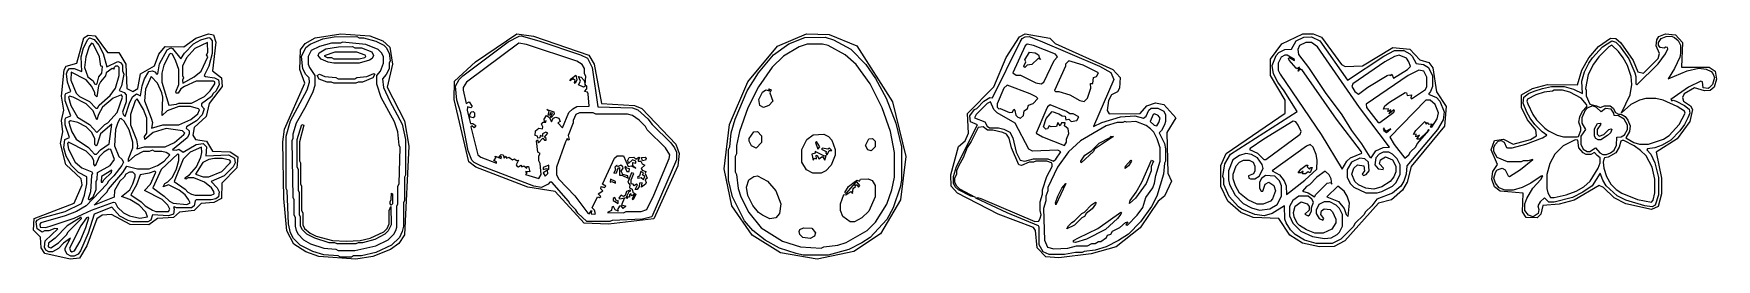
# Model space of a CAD drawing. Extents: x 4 to 153, y 4 to 24.
import ezdxf

# ---------------------------------------------------------------- set-up
doc = ezdxf.new("R2010")
doc.units = 0
doc.layers.add('CUT', color=1, linetype='CONTINUOUS')
doc.layers.add('RASTER', color=7, linetype='CONTINUOUS')

msp = doc.modelspace()

# ---------------------------------------------------------------- linework, layer by layer
at = {"layer": 'CUT'}
for points in [[(19.538, 24.004), (19.977, 23.892), (20.171, 23.268), (19.875, 20.725), (20.682, 20.102), (20.754, 19.315), (19.589, 17.824), (19.313, 16.669), (18.251, 15.688), (18.128, 14.994), (18.363, 14.616), (19.354, 14.483), (19.896, 13.594), (21.459, 13.523), (22.133, 13.073), (22.041, 12.103), (20.723, 10.764), (20.672, 9.385), (20.008, 9.028), (18.874, 8.936), (18.261, 8.323), (16.964, 8.19), (16.432, 7.7), (14.992, 7.608), (14.216, 7.056), (12.571, 7.087), (10.906, 7.976), (10.078, 7.925), (9.608, 7.577), (8.73, 5.187), (8.076, 4.104), (7.238, 4.002), (4.991, 4.513), (4.664, 5.003), (4.613, 5.973), (4, 6.586), (4.051, 7.618), (7.596, 8.977), (8.311, 10.611), (8.229, 11.122), (6.871, 12.419), (6.38, 14.279), (6.585, 15.3), (6.482, 16.322), (6.677, 17.231), (6.482, 18.467), (6.707, 20.796), (6.891, 21.123), (7.841, 21.399), (8.464, 23.636), (8.852, 23.861), (9.476, 23.81), (10.558, 22.339), (11.58, 22.339), (12.173, 21.297), (12.275, 19.152), (12.816, 18.876), (13.255, 19.152), (13.501, 20.439), (14.737, 21.144), (15.125, 22.186), (15.677, 22.86), (17.342, 22.829), (18.404, 23.606)], [(31.281, 24.004), (33.856, 23.807), (35.005, 23.385), (35.624, 22.825), (35.86, 21.292), (35.408, 19.268), (36.931, 16.271), (37.334, 14.021), (36.931, 6.171), (36.43, 5.395), (35.693, 4.854), (34.131, 4.255), (32.618, 4), (29.316, 4.235), (28.167, 4.658), (27.096, 5.356), (26.487, 6.515), (26.231, 9.404), (26.133, 14.414), (26.29, 15.535), (28.098, 19.622), (27.646, 20.84), (27.705, 22.57), (28.118, 23.139), (28.992, 23.64)], [(46.908, 24.004), (48.399, 23.791), (53.322, 22.097), (53.771, 21.312), (54.422, 17.813), (57.371, 17.623), (58.01, 17.365), (61.027, 14.213), (61.33, 13.395), (61.207, 12.284), (59.076, 7.574), (55.05, 7.114), (52.885, 7.193), (50.306, 9.997), (47.894, 10.389), (43.274, 12.161), (42.646, 12.654), (41.334, 18.183), (41.367, 19.787), (43.24, 21.503)], [(72.651, 24.004), (74.669, 23.93), (77.118, 22.933), (80.268, 17.962), (81.449, 13.114), (80.994, 9.263), (79.21, 6.248), (76.835, 4.685), (73.574, 4.009), (70.326, 4.575), (67.816, 6.125), (66.007, 8.746), (65.33, 12.007), (65.81, 15.957), (67.434, 19.747), (70.067, 22.897)], [(92.071, 24.004), (94.249, 23.623), (94.728, 23.125), (99.845, 20.82), (100.49, 20.117), (100.431, 19.16), (100.265, 18.837), (99.728, 18.593), (99.455, 18.085), (99.357, 17.206), (99.523, 16.884), (102.277, 16.923), (102.873, 17.597), (103.625, 17.861), (104.367, 17.724), (105.442, 16.552), (104.631, 15.253), (104.729, 11.639), (105.051, 10.926), (104.426, 9.598), (103.879, 9.168), (102.267, 6.776), (100.138, 5.096), (97.921, 4.48), (95.06, 4.119), (93.897, 4.226), (93.116, 5.008), (92.989, 6.541), (92.794, 6.834), (89.659, 7.996), (86.045, 9.852), (85.498, 10.477), (85.449, 11.483), (86.152, 14.003), (86.729, 14.501), (87.031, 15.175), (86.934, 16.933), (89.268, 19.287), (90.362, 21.904), (91.563, 23.731)], [(116.715, 24.004), (117.637, 23.984), (118.375, 23.697), (120.147, 21.269), (120.485, 21.094), (122.012, 21.166), (124.706, 22.775), (126.222, 22.631), (127.114, 21.678), (127.903, 21.443), (128.271, 20.992), (128.599, 18.861), (129.45, 17.56), (129.306, 15.818), (126.345, 12.223), (125.997, 10.829), (125.567, 10.133), (124.594, 9.262), (123.456, 8.965), (120.444, 5.625), (119.502, 5.133), (118.211, 5.092), (116.695, 5.42), (115.568, 6.137), (114.595, 7.623), (112.31, 7.694), (111.214, 8.135), (110.077, 9.149), (109.442, 10.46), (109.442, 12.325), (109.923, 13.38), (115.158, 16.956), (115.158, 18.124), (113.847, 20.295), (113.847, 21.75), (114.861, 23.092)], [(148.928, 24.004), (149.815, 23.898), (150.441, 23.223), (150.368, 21.035), (152.808, 21.035), (153.337, 20.669), (153.45, 19.97), (153.255, 19.27), (152.897, 18.977), (152.409, 18.929), (151.523, 19.213), (150.596, 18.676), (150.449, 18.335), (150.539, 18.034), (151.157, 17.595), (151.319, 17.269), (151.092, 16.228), (149.961, 14.675), (148.115, 13.511), (148.57, 11.185), (148.57, 9.802), (148.294, 8.696), (147.676, 8.42), (145.422, 8.932), (144.389, 9.445), (143.438, 10.364), (143.039, 10.535), (140.835, 9.241), (139.477, 8.891), (138.053, 8.769), (137.85, 7.997), (137.525, 7.671), (136.565, 7.72), (136.239, 8.208), (136.28, 9.876), (134.239, 10.03), (133.734, 10.421), (133.523, 11.104), (133.588, 11.771), (134.003, 12.413), (133.45, 13.715), (133.751, 14.536), (134.556, 14.658), (135.394, 14.195), (136.931, 14.61), (137.476, 14.959), (137.403, 15.472), (136.679, 16.375), (136.134, 17.456), (136.134, 18.579), (137.11, 19.148), (138.468, 19.498), (141.112, 19.457), (141.502, 20.775), (142.112, 21.873), (142.974, 22.882), (144.04, 23.605), (144.52, 23.565), (144.975, 23.207), (146.073, 21.621), (146.464, 20.628), (146.968, 20.515), (148.277, 21.808), (148.408, 22.247), (148.107, 22.922), (148.155, 23.475), (148.351, 23.768)]]:
    msp.add_lwpolyline(points, close=True, dxfattribs=at)
at = {"layer": 'RASTER'}
for points in [[(8.965, 23.646), (9.373, 23.503), (9.782, 22.993), (10.16, 22.247), (10.497, 21.052), (11.488, 21.532), (11.723, 21.46), (11.897, 21.225), (11.897, 20.715), (11.999, 20.408), (11.795, 19.387), (11.59, 18.978), (12.03, 18.804), (12.203, 18.569), (12.203, 17.956), (11.897, 17.037), (11.968, 16.802), (12.132, 16.659), (12.51, 17.854), (12.785, 18.396), (13.123, 18.671), (13.501, 18.498), (13.633, 19.387), (13.838, 19.999), (14.216, 20.643), (14.553, 20.715), (14.829, 20.582), (14.89, 20.439), (15.033, 20.439), (15.166, 21.327), (15.85, 22.584), (16.187, 22.758), (16.32, 22.686), (17.076, 21.767), (17.383, 22.278), (18.2, 23.095), (18.843, 23.473), (19.558, 23.677), (19.691, 23.606), (19.865, 23.371), (19.865, 22.247), (19.558, 21.123), (19.15, 20.306), (19.252, 20.204), (20.069, 20.102), (20.406, 19.928), (20.478, 19.489), (20.202, 18.947), (19.936, 18.702), (19.793, 18.436), (18.915, 17.783), (18.915, 17.619), (19.15, 17.343), (18.976, 16.802), (18.465, 16.291), (17.587, 15.74), (17.546, 15.637), (17.822, 15.402), (17.822, 15.096), (17.648, 14.759), (16.32, 13.696), (16.698, 13.666), (16.902, 13.768), (17.28, 13.492), (18.435, 14.177), (19.048, 14.279), (19.354, 13.972), (19.283, 13.186), (21.295, 13.257), (21.837, 12.981), (21.908, 12.542), (21.734, 12.205), (20.917, 11.388), (19.763, 10.908), (20.304, 10.325), (20.478, 9.988), (20.406, 9.549), (20.171, 9.375), (19.763, 9.273), (18.435, 9.273), (18.333, 9.171), (18.261, 8.732), (18.026, 8.558), (16.698, 8.558), (16.494, 8.66), (16.422, 8.629), (16.494, 8.456), (16.422, 8.016), (15.983, 7.843), (14.553, 7.945), (14.42, 7.465), (14.144, 7.332), (12.816, 7.332), (12.407, 7.434), (11.662, 7.812), (10.947, 8.629), (9.373, 8.016), (8.832, 6.31), (8.148, 4.747), (7.943, 4.441), (7.606, 4.267), (7.3, 4.267), (6.963, 4.441), (6.789, 4.778), (6.789, 4.982), (7.269, 5.871), (6.656, 5.422), (6.207, 4.952), (5.665, 4.676), (5.359, 4.676), (5.083, 4.809), (4.95, 5.085), (5.022, 5.626), (6.145, 6.688), (5.869, 6.719), (5.359, 6.515), (4.95, 6.515), (4.746, 6.413), (4.306, 6.688), (4.235, 7.332), (4.306, 7.465), (4.644, 7.639), (6.789, 8.251), (8.25, 8.936), (8.526, 9.682), (8.73, 10.703), (8.73, 11.316), (7.984, 11.694), (7.371, 12.307), (6.891, 13.155), (6.687, 13.87), (6.758, 14.616), (7.198, 14.789), (6.789, 15.913), (6.789, 16.424), (6.86, 16.557), (7.3, 16.73), (6.789, 18.058), (6.789, 18.569), (6.86, 18.702), (7.3, 18.876), (6.993, 19.693), (6.922, 20.439), (6.993, 20.715), (7.198, 20.919), (7.606, 20.919), (8.291, 20.643), (8.219, 21.94), (8.423, 22.758), (8.801, 23.503)], [(9.138, 23.166), (8.934, 22.86), (8.628, 21.94), (8.526, 21.021), (8.801, 20.173), (9.271, 19.826), (9.414, 19.56), (9.547, 19.489), (9.649, 19.591), (9.782, 20.173), (10.058, 20.51), (10.129, 21.093), (9.956, 21.123), (9.854, 21.94), (9.271, 23.095)], [(19.426, 23.238), (18.302, 22.686), (17.587, 21.869), (17.209, 21.123), (17.209, 20.306), (17.311, 20.102), (17.209, 19.897), (17.24, 19.621), (18.261, 20.173), (18.874, 20.684), (19.456, 21.94), (19.354, 22.145), (19.456, 22.349)], [(30.682, 23.719), (32.716, 23.749), (32.912, 23.65), (33.305, 23.65), (34.386, 23.356), (35.103, 22.992), (35.3, 22.795), (35.565, 22.275), (35.663, 21.587), (35.565, 21.39), (35.565, 20.899), (35.3, 20.378), (34.976, 20.015), (35.074, 19.229), (35.634, 18.02), (36.744, 15.987), (37.039, 14.611), (37.039, 11.467), (36.941, 11.27), (36.941, 9.207), (36.842, 9.011), (36.842, 6.947), (36.744, 6.456), (36.479, 5.935), (35.791, 5.247), (34.386, 4.589), (33.109, 4.294), (32.421, 4.294), (32.225, 4.196), (31.242, 4.196), (31.045, 4.294), (29.768, 4.393), (28.786, 4.687), (27.675, 5.247), (27.086, 5.837), (26.821, 6.358), (26.624, 7.144), (26.526, 10.091), (26.428, 10.288), (26.428, 14.906), (26.821, 16.281), (28.294, 19.032), (28.491, 19.72), (28.461, 20.084), (28.167, 20.378), (27.901, 20.899), (27.803, 21.98), (28.167, 22.795), (28.56, 23.09), (29.67, 23.552)], [(31.438, 23.257), (31.242, 23.159), (30.456, 23.159), (29.375, 22.864), (28.658, 22.501), (28.393, 21.98), (28.393, 21.292), (28.491, 20.997), (28.982, 20.31), (28.982, 19.425), (28.786, 18.836), (28.167, 17.588), (27.312, 16.085), (27.017, 15.102), (27.017, 14.709), (26.919, 14.513), (27.017, 9.502), (27.115, 9.305), (27.115, 7.93), (27.214, 7.733), (27.214, 6.947), (27.312, 6.554), (27.479, 6.23), (27.97, 5.739), (28.589, 5.375), (29.768, 4.982), (30.849, 4.884), (31.045, 4.786), (32.519, 4.786), (34.386, 5.179), (35.496, 5.739), (35.988, 6.23), (36.155, 6.554), (36.253, 6.849), (36.253, 8.716), (36.351, 8.912), (36.351, 10.484), (36.449, 10.681), (36.548, 13.923), (36.449, 14.12), (36.351, 15.299), (36.056, 16.183), (34.877, 18.345), (34.484, 19.524), (34.484, 20.31), (34.809, 20.673), (35.074, 21.39), (35.074, 21.98), (34.907, 22.304), (34.612, 22.599), (33.502, 23.061)], [(31.075, 22.835), (32.323, 22.864), (32.519, 22.766), (33.109, 22.766), (34.023, 22.402), (34.19, 22.078), (34.062, 21.813), (33.826, 21.656), (32.912, 21.39), (30.652, 21.39), (30.161, 21.489), (29.542, 21.754), (29.346, 21.951), (29.277, 22.078), (29.346, 22.304), (29.965, 22.668)], [(47.121, 23.791), (47.311, 23.825), (48.881, 23.376), (52.582, 22.142), (53.177, 21.84), (53.592, 21.021), (54.119, 17.511), (57.18, 17.432), (57.663, 17.241), (58.56, 16.456), (58.941, 15.94), (60.579, 14.325), (60.915, 13.877), (61.106, 13.507), (61.106, 12.834), (58.896, 7.754), (58.078, 7.563), (55.386, 7.451), (55.162, 7.339), (53.143, 7.339), (52.324, 8.09), (52.167, 8.382), (51.651, 8.875), (51.494, 9.167), (50.036, 10.849), (49.857, 10.849), (49.7, 10.669), (49.106, 10.367), (48.433, 10.479), (43.722, 12.273), (43.128, 12.576), (42.904, 12.8), (42.601, 13.619), (41.928, 16.983), (41.592, 18.105), (41.479, 19.339), (41.782, 19.933), (42.119, 20.269), (46.156, 23.297)], [(47.087, 23.152), (42.455, 19.709), (42.152, 19.226), (42.152, 19.002), (42.41, 17.802), (42.679, 17.959), (42.937, 17.544), (42.825, 17.432), (42.522, 17.511), (42.489, 17.208), (42.792, 16.053), (43.016, 16.053), (43.274, 15.862), (43.128, 15.671), (42.904, 15.828), (42.825, 15.75), (43.465, 13.249), (43.722, 13.058), (45.102, 12.531), (45.102, 12.643), (44.878, 12.755), (45.035, 12.98), (44.99, 13.137), (45.517, 12.946), (45.55, 13.092), (45.326, 13.092), (45.517, 13.283), (45.708, 13.249), (45.775, 12.98), (45.932, 13.137), (45.999, 12.98), (46.19, 13.058), (46.526, 12.834), (46.717, 12.912), (46.896, 12.755), (47.053, 12.8), (46.863, 12.385), (46.941, 12.24), (47.053, 12.195), (47.278, 12.352), (47.345, 12.195), (47.536, 12.273), (47.793, 12.083), (47.793, 12.24), (47.95, 12.24), (48.063, 11.746), (47.681, 11.791), (47.838, 11.679), (47.681, 11.522), (48.881, 11.152), (49.072, 11.522), (48.993, 12.497), (48.881, 12.722), (48.881, 13.17), (48.993, 13.395), (48.769, 13.507), (48.657, 14.516), (48.736, 14.595), (48.848, 14.325), (49.218, 14.74), (49.364, 14.55), (49.521, 14.55), (49.521, 14.707), (49.364, 14.819), (49.666, 15.189), (49.476, 15.268), (49.184, 15.111), (49.184, 14.886), (48.993, 14.965), (48.96, 14.774), (48.769, 14.74), (48.736, 14.931), (48.545, 14.965), (48.579, 15.38), (48.881, 15.638), (49.184, 15.559), (49.218, 15.75), (49.106, 15.974), (49.251, 16.165), (49.476, 16.165), (49.521, 16.277), (49.364, 16.232), (49.33, 16.423), (49.554, 16.759), (49.812, 16.568), (50.003, 16.198), (50.149, 16.501), (50.373, 16.613), (50.642, 16.501), (50.754, 16.232), (50.564, 16.086), (50.979, 15.671), (51.539, 17.017), (51.876, 17.354), (52.246, 17.544), (53.334, 17.578), (53.255, 18.666), (53.177, 18.811), (52.919, 18.89), (53.143, 19.114), (53.143, 19.339), (53.065, 19.417), (52.84, 19.26), (52.392, 19.484), (52.582, 19.787), (52.392, 20.202), (52.616, 20.157), (52.885, 19.866), (52.997, 19.484), (53.031, 20.236), (52.919, 20.46), (52.919, 20.909), (52.728, 21.279), (52.246, 21.582), (47.76, 23.04)], [(72.504, 23.659), (74.312, 23.696), (75.051, 23.45), (76.564, 22.626), (77.918, 21.272), (78.779, 20.042), (79.727, 18.282), (80.588, 16.067), (81.08, 13.976), (81.08, 11.022), (80.957, 10.407), (80.342, 8.562), (79.763, 7.54), (78.287, 5.941), (77.549, 5.448), (76.404, 4.87), (74.559, 4.378), (72.344, 4.378), (71.728, 4.501), (70.252, 4.993), (68.984, 5.694), (67.877, 6.556), (67.139, 7.417), (66.068, 9.546), (65.699, 11.022), (65.699, 13.73), (65.822, 13.976), (65.945, 15.206), (66.314, 16.437), (67.385, 18.934), (68.369, 20.534), (69.723, 22.134), (71.076, 23.118)], [(72.713, 23.081), (71.975, 22.835), (70.584, 22.011), (69.6, 21.026), (68.369, 19.304), (67.422, 17.421), (66.683, 15.329), (66.437, 14.099), (66.437, 13.36), (66.314, 13.114), (66.314, 11.761), (66.437, 11.515), (66.56, 10.284), (66.807, 9.546), (67.508, 8.155), (68.615, 6.802), (70.498, 5.608), (72.098, 5.116), (73.943, 4.993), (74.189, 5.116), (75.42, 5.239), (76.158, 5.485), (78.041, 6.556), (78.779, 7.294), (79.763, 8.894), (80.219, 10.161), (80.465, 11.269), (80.465, 13.483), (80.096, 15.329), (79.357, 17.421), (78.287, 19.55), (77.056, 21.272), (76.072, 22.134), (74.559, 22.958), (74.066, 23.081)], [(92.061, 23.721), (92.423, 23.75), (93.399, 23.359), (98.673, 21.113), (99.679, 20.556), (99.943, 19.941), (98.117, 15.771), (98.869, 16.132), (100.529, 16.62), (101.799, 16.718), (102.58, 16.523), (102.805, 16.689), (103.039, 17.236), (103.264, 17.402), (103.85, 17.402), (104.367, 17.138), (104.533, 16.816), (104.533, 16.23), (104.436, 15.937), (104.172, 15.419), (103.977, 15.224), (104.436, 14.276), (104.533, 13.788), (104.533, 12.714), (104.436, 12.518), (104.338, 11.542), (103.752, 9.588), (103.293, 8.68), (102.316, 7.313), (101.242, 6.238), (100.363, 5.652), (99.259, 5.096), (98.283, 4.803), (97.306, 4.705), (97.111, 4.607), (96.525, 4.607), (95.548, 4.412), (94.181, 4.412), (93.663, 4.676), (93.302, 5.291), (93.302, 6.854), (93.233, 6.981), (90.469, 8.123), (87.666, 9.422), (87.832, 9.491), (88.125, 9.393), (92.911, 7.342), (93.272, 7.371), (93.399, 7.635), (93.497, 7.928), (93.399, 8.319), (93.399, 9.1), (93.595, 9.784), (93.595, 10.174), (93.985, 11.346), (94.474, 12.225), (94.474, 12.421), (94.405, 12.548), (93.985, 12.714), (93.009, 12.714), (92.813, 12.616), (92.423, 12.616), (91.739, 12.323), (91.514, 12.391), (90.86, 13.886), (90.635, 14.735), (90.401, 15.087), (90.079, 15.253), (89.2, 15.448), (88.711, 15.448), (88.321, 15.741), (87.901, 15.673), (87.276, 14.442), (86.924, 13.915), (86.563, 13.007), (86.172, 12.323), (85.977, 11.835), (85.977, 11.542), (85.781, 11.151), (85.781, 10.858), (85.947, 10.536), (86.24, 10.243), (87.608, 9.52), (87.246, 9.588), (86.143, 10.145), (85.85, 10.438), (85.684, 10.76), (85.684, 11.346), (85.977, 12.225), (87.832, 15.937), (87.217, 16.2), (87.149, 16.718), (87.569, 17.275), (87.764, 17.372), (88.389, 18.017), (88.936, 18.349), (89.17, 18.31), (91.612, 23.291), (91.807, 23.584)], [(92.227, 23.066), (92.061, 22.939), (90.958, 20.527), (91.251, 20.332), (91.641, 20.332), (93.009, 19.648), (93.497, 19.55), (93.722, 19.716), (94.64, 21.631), (94.933, 21.963), (94.767, 22.187), (92.813, 22.969)], [(116.808, 23.707), (117.494, 23.738), (118.242, 23.359), (120.701, 19.875), (123.917, 22.027), (124.87, 22.508), (125.69, 22.508), (126.233, 22.232), (126.438, 22.027), (126.786, 21.351), (127.431, 21.279), (127.872, 21.002), (128.251, 20.254), (128.251, 19.332), (128.077, 18.892), (127.872, 18.646), (128.589, 18.339), (128.896, 18.031), (129.275, 17.079), (129.173, 16.361), (128.691, 15.511), (125.966, 12.294), (125.895, 11.546), (125.69, 10.932), (125.413, 10.491), (124.696, 9.877), (123.303, 9.323), (122.852, 8.75), (122.278, 8.196), (122.135, 7.93), (121.356, 7.172), (121.213, 6.906), (120.086, 5.779), (119.338, 5.4), (117.904, 5.4), (116.879, 5.707), (116.029, 6.188), (115.619, 6.598), (115.24, 7.244), (115.138, 7.551), (115.107, 8.75), (114.011, 8.063), (113.294, 7.858), (112.474, 7.961), (111.316, 8.442), (111.009, 8.647), (110.189, 9.569), (109.708, 10.624), (109.708, 11.137), (109.606, 11.342), (109.81, 12.468), (110.292, 13.319), (116.234, 17.109), (115.066, 18.953), (114.492, 19.711), (114.113, 20.459), (114.011, 21.176), (114.349, 22.068), (114.595, 22.334), (115.138, 22.611), (115.722, 22.641), (116.131, 23.359)], [(116.982, 23.225), (116.439, 22.949), (116.265, 22.611), (116.336, 22.17), (117.217, 21.002), (118.693, 18.789), (120.188, 16.802), (121.049, 15.409), (121.93, 14.241), (122.688, 13.052), (122.79, 13.011), (123.2, 13.626), (123.846, 13.903), (124.43, 13.933), (121.766, 17.458), (118.037, 22.846), (117.494, 23.225)], [(149.001, 23.768), (149.465, 23.793), (149.733, 23.654), (150.059, 23.41), (150.278, 22.979), (150.278, 22.247), (150.197, 21.922), (149.733, 20.921), (149.164, 19.994), (150.848, 20.702), (151.905, 20.946), (152.556, 20.864), (152.987, 20.645), (153.15, 20.482), (153.288, 20.132), (153.101, 19.506), (152.824, 19.213), (152.718, 19.156), (152.287, 19.213), (152.23, 19.726), (152.068, 19.807), (150.986, 19.262), (149.408, 18.156), (149.489, 18.042), (149.628, 18.099), (149.872, 18.018), (150.628, 17.635), (151.035, 17.31), (151.092, 16.96), (150.929, 16.553), (150.628, 15.96), (150.221, 15.39), (149.408, 14.577), (148.652, 14.113), (148.001, 13.869), (147.35, 13.788), (147.269, 13.707), (147.619, 13.324), (148.001, 12.568), (148.326, 11.267), (148.326, 9.721), (148.025, 8.802), (147.757, 8.664), (147.106, 8.745), (145.398, 9.233), (144.642, 9.615), (143.666, 10.51), (143.365, 11.023), (143.145, 11.649), (142.413, 10.51), (141.6, 9.941), (140.68, 9.477), (139.054, 9.07), (138.566, 9.07), (138.183, 9.453), (137.809, 9.095), (137.59, 8.745), (137.671, 8.42), (137.614, 8.07), (137.183, 7.769), (136.752, 7.907), (136.451, 8.338), (136.451, 8.908), (136.614, 9.396), (137.159, 10.315), (137.858, 11.079), (138.053, 11.405), (137.891, 11.372), (136.963, 10.754), (136.207, 10.372), (135.394, 10.128), (134.662, 10.128), (134.149, 10.347), (133.824, 10.754), (133.685, 11.185), (133.824, 11.698), (133.954, 11.893), (134.173, 11.999), (134.417, 12.08), (134.686, 11.942), (134.962, 11.405), (135.068, 11.348), (136.069, 11.974), (137.159, 12.836), (136.695, 12.731), (136.288, 12.731), (136.126, 12.649), (134.906, 12.649), (133.986, 13.032), (133.685, 13.544), (133.685, 13.951), (133.824, 14.219), (134.068, 14.463), (134.336, 14.52), (134.605, 14.382), (134.8, 13.926), (134.906, 13.869), (135.312, 13.869), (136.532, 14.195), (137.996, 14.764), (138.403, 15.008), (137.972, 15.309), (137.321, 15.96), (136.915, 16.529), (136.614, 17.042), (136.288, 17.855), (136.345, 18.367), (136.752, 18.693), (137.264, 18.912), (137.996, 19.156), (138.81, 19.319), (139.948, 19.319), (140.762, 19.075), (141.551, 18.693), (141.494, 19.807), (141.738, 20.62), (142.12, 21.377), (142.446, 21.865), (143.34, 22.841), (144.178, 23.386), (144.528, 23.248), (144.853, 22.922), (145.666, 21.783), (146.211, 20.539), (146.293, 20.214), (146.293, 19.563), (146.374, 19.482), (148.269, 21.328), (148.92, 22.223), (149.14, 22.654), (149.115, 22.792), (148.977, 22.816), (148.814, 22.735), (148.464, 22.792), (148.326, 22.979), (148.326, 23.223), (148.546, 23.573)], [(144.178, 22.979), (143.91, 22.841), (143.015, 21.946), (142.527, 21.295), (142.063, 20.376), (141.819, 19.156), (141.901, 18.994), (141.901, 18.506), (142.201, 17.749), (142.795, 17.611), (143.121, 17.448), (143.527, 17.611), (144.015, 17.611), (144.284, 17.391), (144.479, 17.017), (144.747, 16.879), (144.991, 16.879), (145.341, 16.659), (145.585, 16.334), (145.805, 15.821), (145.723, 15.333), (145.398, 14.764), (146.13, 14.357), (146.618, 14.195), (147.431, 14.195), (148.757, 14.658), (149.245, 14.984), (150.14, 15.96), (150.685, 16.96), (150.628, 17.147), (149.977, 17.554), (148.733, 18.099), (148.082, 18.262), (147.187, 18.262), (146.618, 18.099), (145.862, 17.717), (145.016, 16.985), (145.805, 18.587), (145.943, 19.506), (145.886, 20.214), (145.561, 21.19), (145.178, 21.865), (144.772, 22.434)], [(11.284, 21.123), (11.11, 20.99), (11.151, 20.847), (10.977, 20.919), (10.436, 20.541), (10.395, 20.275), (9.925, 19.724), (9.751, 19.387), (9.619, 18.396), (9.445, 18.569), (9.445, 18.774), (9.169, 19.315), (8.658, 19.928), (7.33, 20.582), (7.3, 19.897), (7.78, 18.743), (8.086, 18.436), (8.965, 17.987), (9.516, 17.415), (9.68, 17.415), (9.823, 17.681), (10.804, 18.539), (11.284, 19.182), (11.59, 20.306), (11.59, 21.021), (11.488, 21.123)], [(16.187, 22.247), (16.054, 22.175), (15.574, 21.225), (15.37, 20.51), (15.37, 19.693), (16.014, 17.681), (16.698, 17.752), (16.902, 17.854), (18.026, 17.854), (19.18, 18.436), (19.691, 18.947), (20.1, 19.56), (20.1, 19.724), (19.967, 19.795), (18.435, 19.795), (17.383, 19.315), (17.076, 19.111), (16.831, 18.743), (16.667, 18.743), (16.627, 18.845), (16.902, 19.489), (16.902, 20.817), (16.627, 21.562), (16.32, 22.175)], [(30.751, 22.373), (29.798, 22.049), (30.063, 21.882), (30.456, 21.882), (30.652, 21.783), (32.912, 21.783), (33.404, 21.882), (33.502, 21.98), (33.433, 22.108), (32.716, 22.373)], [(92.452, 22.353), (92.94, 22.314), (93.233, 22.119), (93.331, 21.826), (93.468, 21.728), (93.204, 21.797), (92.647, 21.279), (92.227, 21.211), (92.032, 21.015), (91.934, 21.113), (92.13, 21.504), (92.032, 21.699)], [(95.939, 21.601), (95.646, 21.308), (95.646, 21.113), (94.669, 18.964), (94.767, 18.867), (95.06, 18.867), (96.036, 18.574), (96.915, 18.085), (97.306, 17.988), (97.599, 18.281), (97.892, 19.16), (97.863, 19.58), (98.058, 19.58), (98.117, 20.107), (98.41, 20.205), (98.576, 20.527), (97.208, 21.211)], [(115.138, 22.098), (114.8, 21.924), (114.523, 21.381), (114.523, 20.767), (114.697, 20.429), (118.344, 15.06), (120.229, 11.987), (120.639, 12.704), (120.946, 13.011), (121.971, 13.421), (121.93, 13.524), (119.717, 16.433), (116.644, 20.838), (116.5, 20.797), (116.5, 20.941), (116.295, 20.695), (116.439, 21.043), (116.234, 20.9), (116.131, 20.941), (115.517, 21.658), (115.445, 21.791), (115.547, 21.894), (115.988, 21.617), (115.988, 21.719), (115.343, 22.098)], [(125.28, 22.098), (124.87, 21.996), (124.02, 21.515), (121.151, 19.568), (121.08, 19.332), (121.356, 18.892), (121.664, 18.646), (122.483, 19.261), (124.225, 20.285), (124.358, 20.357), (124.532, 20.285), (124.635, 20.429), (124.768, 20.05), (126.028, 20.838), (126.274, 21.105), (126.13, 21.515), (125.925, 21.822)], [(14.451, 20.204), (13.94, 19.08), (13.838, 18.058), (14.451, 16.526), (14.553, 16.118), (14.481, 15.637), (15.472, 15.913), (16.902, 15.913), (17.955, 16.393), (18.568, 16.904), (18.741, 17.241), (18.639, 17.343), (17.924, 17.548), (16.902, 17.548), (15.85, 17.17), (15.401, 16.761), (15.472, 18.365), (15.37, 18.774), (14.992, 19.621)], [(34.219, 20.477), (34.288, 20.408), (34.121, 20.084), (33.207, 19.72), (32.814, 19.72), (32.618, 19.622), (30.652, 19.622), (30.456, 19.72), (30.063, 19.72), (29.346, 19.985), (29.179, 20.31), (29.375, 20.408), (29.866, 20.211), (30.849, 20.113), (31.045, 20.015), (32.519, 20.015), (32.716, 20.113), (33.6, 20.211)], [(52.167, 20.314), (52.246, 19.899), (52.1, 19.597), (52.022, 19.675), (52.1, 19.866), (51.909, 20.011), (51.607, 19.821), (51.764, 20.045)], [(90.469, 19.453), (90.176, 19.16), (89.59, 17.792), (89.59, 17.499), (89.717, 17.333), (89.854, 17.372), (90.665, 17.011), (90.928, 17.04), (91.055, 17.304), (91.153, 17.206), (91.221, 16.786), (91.417, 16.591), (91.641, 16.523), (91.905, 16.747), (91.964, 17.177), (92.257, 17.372), (92.354, 17.665), (92.784, 17.822), (93.175, 18.251), (93.038, 18.408), (92.52, 18.671)], [(127.022, 20.767), (126.069, 20.285), (122.34, 17.765), (122.381, 17.458), (123.405, 16.126), (123.569, 16.126), (124.798, 17.048), (124.87, 17.181), (124.798, 17.253), (124.389, 16.904), (124.532, 17.253), (124.286, 17.109), (124.327, 17.355), (123.876, 17.314), (124.02, 17.622), (124.43, 17.929), (125.823, 18.789), (125.925, 18.748), (125.997, 18.513), (126.376, 18.585), (126.304, 18.308), (126.376, 18.236), (127.606, 19.056), (127.739, 19.332), (127.739, 20.152), (127.462, 20.695)], [(11.795, 18.569), (11.049, 18.293), (10.129, 17.476), (9.751, 16.833), (9.619, 16.352), (9.271, 17.17), (8.658, 17.783), (7.504, 18.365), (7.198, 18.467), (7.095, 18.365), (7.3, 17.65), (7.882, 16.598), (8.965, 15.944), (9.619, 15.229), (10.334, 15.944), (10.599, 16.087), (11.417, 17.006), (11.897, 18.365)], [(13.194, 18.232), (13.02, 18.058), (12.612, 16.833), (12.612, 15.913), (13.123, 14.585), (13.225, 14.074), (13.153, 13.799), (13.838, 13.972), (15.677, 13.972), (16.524, 14.35), (17.342, 15.065), (17.413, 15.198), (17.209, 15.402), (15.779, 15.607), (14.624, 15.229), (13.868, 14.616), (13.838, 14.892), (14.042, 15.198), (14.042, 16.526), (13.766, 17.272)], [(69.304, 19.107), (69.514, 19.021), (69.391, 18.774), (69.637, 18.036), (69.304, 17.63), (68.812, 17.458), (68.492, 17.63), (68.406, 18.159), (68.738, 18.811), (69.021, 19.021), (69.354, 18.934)], [(88.975, 17.958), (88.682, 17.822), (87.705, 16.845), (87.569, 16.552), (88.487, 16.2), (88.682, 15.81), (88.907, 15.644), (89.688, 15.644), (90.176, 15.546), (90.694, 15.282), (90.958, 14.765), (91.251, 13.495), (91.612, 12.782), (92.032, 12.714), (92.813, 12.909), (94.083, 12.909), (94.571, 12.714), (94.796, 12.88), (95.226, 13.524), (94.962, 13.69), (92.716, 13.593), (92.393, 13.759), (91.182, 16.064), (89.561, 16.982), (89.268, 17.275)], [(127.636, 18.103), (124.46, 14.825), (124.839, 14.179), (125.792, 12.981), (126.13, 13.257), (126.274, 13.524), (126.745, 13.974), (126.888, 14.241), (127.944, 15.439), (127.872, 15.511), (127.769, 15.306), (127.093, 14.651), (126.847, 14.651), (127.093, 14.999), (126.745, 14.855), (126.786, 15.101), (126.54, 15.06), (126.745, 15.409), (127.565, 16.228), (127.667, 15.982), (127.769, 16.126), (127.872, 15.982), (128.22, 16.023), (128.046, 15.747), (128.179, 15.716), (128.661, 16.464), (128.763, 16.976), (128.487, 17.724), (128.046, 18.103)], [(139.054, 18.994), (138.891, 18.912), (138.159, 18.831), (137.427, 18.587), (136.671, 18.205), (136.614, 18.018), (136.695, 17.774), (137.159, 16.854), (137.484, 16.366), (138.216, 15.634), (138.541, 15.39), (139.298, 15.008), (139.867, 14.845), (141.087, 14.845), (141.193, 14.902), (141.413, 15.415), (141.413, 15.659), (141.25, 16.147), (141.331, 16.635), (141.551, 17.147), (141.925, 17.505), (141.982, 17.611), (141.925, 17.717), (141.437, 18.286), (140.436, 18.831), (139.786, 18.994)], [(11.764, 16.495), (11.662, 16.455), (11.488, 16.118), (11.284, 15.505), (11.182, 14.074), (11.56, 13.124), (11.825, 12.879), (11.968, 12.614), (11.825, 12.307), (11.11, 11.388), (10.64, 10.938), (10.497, 10.673), (8.658, 8.732), (7.81, 8.251), (6.789, 7.843), (4.644, 7.23), (4.541, 7.128), (4.572, 6.852), (5.052, 6.821), (5.461, 6.923), (7.606, 7.639), (9.138, 8.354), (11.079, 9.069), (11.253, 9.038), (11.457, 8.629), (11.968, 8.119), (12.51, 7.843), (13.429, 7.639), (14.114, 7.771), (13.97, 8.18), (13.358, 8.793), (12.54, 9.304), (11.795, 9.579), (12.54, 10.162), (12.816, 10.703), (13.02, 11.316), (13.02, 11.52), (12.816, 11.725), (12.51, 11.725), (12.173, 11.551), (12.03, 11.285), (11.662, 10.938), (11.182, 10.09), (11.151, 9.508), (9.373, 8.793), (10.497, 9.957), (10.64, 10.223), (11.927, 11.694), (12.275, 12.266), (13.225, 12.031), (14.246, 12.031), (14.992, 12.307), (15.605, 12.716), (16.085, 13.257), (15.779, 13.461), (15.37, 13.564), (14.757, 13.564), (14.553, 13.666), (14.246, 13.564), (13.736, 13.564), (12.99, 13.186), (12.438, 12.675), (12.438, 12.92), (12.816, 13.87), (12.816, 14.381), (12.479, 15.474), (12.03, 16.25)], [(42.859, 17.062), (43.05, 17.096), (43.162, 16.983), (43.162, 16.647), (43.05, 16.535), (42.792, 16.613), (42.713, 16.759)], [(49.588, 17.286), (50.193, 17.062), (50.227, 16.871), (49.969, 16.568), (49.891, 16.647), (50.081, 16.95), (49.891, 16.983), (49.857, 16.793), (49.7, 16.793), (49.779, 17.096)], [(52.47, 16.983), (52.167, 16.838), (51.909, 16.311), (51.909, 16.086), (51.461, 14.965), (51.573, 14.628), (51.494, 14.55), (51.382, 14.707), (51.236, 14.404), (50.451, 12.161), (50.451, 11.488), (50.642, 11.118), (52.055, 9.615), (53.222, 8.09), (53.334, 8.045), (53.558, 8.314), (53.513, 8.045), (53.816, 8.011), (53.894, 8.045), (53.816, 8.348), (53.592, 8.572), (54.074, 9.548), (54.265, 9.469), (54.377, 9.582), (54.152, 9.806), (54.567, 10.064), (54.377, 10.254), (54.41, 10.445), (54.713, 10.367), (54.825, 10.479), (54.522, 10.669), (55.577, 12.98), (55.835, 13.17), (56.395, 13.17), (56.81, 12.24), (57.068, 12.273), (57.483, 12.083), (57.214, 12.307), (57.214, 12.576), (57.483, 12.531), (57.483, 12.688), (57.18, 12.834), (56.844, 12.497), (56.765, 12.8), (56.878, 13.025), (57.293, 13.058), (57.483, 12.868), (57.741, 13.058), (57.82, 12.98), (57.663, 12.8), (57.708, 12.688), (57.932, 12.688), (58.044, 12.464), (58.268, 12.352), (57.965, 12.049), (58.044, 11.903), (58.38, 11.791), (58.302, 11.6), (58.493, 11.185), (58.302, 11.04), (58.414, 10.815), (58.336, 10.669), (57.999, 10.4), (58.044, 10.782), (57.82, 10.737), (57.775, 10.445), (57.595, 10.176), (57.438, 10.176), (57.629, 10.591), (57.55, 10.669), (57.326, 10.512), (57.259, 10.669), (57.068, 10.703), (57.068, 11.04), (57.293, 11.6), (57.102, 11.679), (56.765, 10.849), (56.956, 10.591), (56.922, 10.333), (57.147, 10.221), (57.214, 9.952), (57.483, 9.772), (57.259, 9.279), (57.18, 9.357), (57.371, 9.772), (57.102, 9.615), (57.068, 9.806), (56.922, 9.727), (56.922, 9.503), (56.765, 9.548), (56.698, 9.391), (56.62, 9.469), (56.878, 9.997), (57.035, 10.064), (56.956, 10.142), (56.653, 9.997), (56.541, 9.66), (56.395, 9.582), (56.171, 9.694), (55.98, 9.436), (56.059, 9.357), (56.474, 9.436), (56.205, 8.83), (56.586, 8.718), (56.362, 8.494), (56.205, 8.718), (56.025, 8.718), (55.868, 8.426), (55.913, 8.269), (55.644, 8.382), (55.498, 8.684), (55.352, 8.606), (55.308, 8.314), (54.971, 8.157), (56.395, 8.124), (56.62, 8.236), (57.965, 8.236), (58.448, 8.426), (59.087, 9.694), (60.433, 12.946), (60.511, 13.249), (60.13, 13.877), (58.493, 15.492), (58.336, 15.783), (57.775, 16.344), (57.18, 16.759), (56.732, 16.871), (53.928, 16.871), (53.704, 16.983)], [(94.278, 17.695), (94.054, 17.529), (93.888, 17.206), (93.038, 15.185), (93.595, 14.862), (95.548, 14.081), (95.743, 14.374), (95.743, 14.667), (95.939, 15.155), (95.87, 15.575), (95.548, 15.839), (95.616, 16.103), (95.284, 16.103), (95.157, 15.839), (94.962, 16.132), (94.835, 15.771), (94.376, 15.741), (94.181, 15.839), (94.054, 15.575), (93.888, 15.546), (93.692, 15.741), (93.917, 16.493), (94.474, 17.109), (95.06, 16.913), (95.353, 16.718), (95.616, 16.689), (95.675, 16.357), (95.939, 16.425), (96.134, 16.23), (96.652, 16.298), (96.818, 16.62), (96.329, 16.913), (96.036, 16.913), (95.743, 17.109)], [(103.557, 16.913), (103.43, 16.845), (103.166, 16.23), (103.527, 15.907), (103.752, 15.839), (103.947, 16.132), (104.045, 16.523), (103.879, 16.747)], [(142.47, 17.611), (141.957, 17.391), (141.795, 17.229), (141.494, 16.553), (141.494, 16.065), (141.819, 15.496), (141.413, 14.927), (141.413, 14.195), (141.632, 13.764), (141.982, 13.544), (142.226, 13.544), (142.714, 13.869), (143.096, 13.438), (143.365, 13.3), (143.69, 13.3), (144.04, 13.438), (144.365, 13.682), (144.585, 14.113), (144.609, 14.821), (144.991, 14.845), (145.292, 15.032), (145.561, 15.496), (145.561, 15.903), (145.26, 16.415), (144.747, 16.716), (144.365, 16.741), (144.341, 16.96), (144.121, 17.31), (143.609, 17.367), (143.226, 17.066), (142.82, 17.473)], [(7.269, 16.291), (7.126, 16.189), (7.198, 15.913), (7.402, 15.3), (7.78, 14.657), (8.863, 13.901), (9.414, 13.329), (9.578, 13.329), (9.925, 13.696), (10.701, 14.248), (10.947, 15.985), (9.925, 15.127), (9.649, 14.177), (9.547, 14.074), (9.445, 14.177), (9.445, 14.687), (9.169, 15.229), (8.658, 15.74), (7.913, 16.118)], [(27.833, 15.957), (28, 15.888), (27.607, 14.414), (27.607, 12.744), (27.705, 12.548), (27.705, 10.681), (27.803, 10.484), (27.803, 8.323), (27.901, 8.126), (27.901, 7.045), (28.068, 6.721), (28.56, 6.328), (29.08, 6.063), (30.554, 5.67), (31.763, 5.601), (33.011, 5.67), (33.895, 5.866), (35.103, 6.426), (35.398, 6.721), (35.565, 7.144), (35.565, 8.323), (35.732, 8.686), (35.762, 7.045), (35.496, 6.525), (35.202, 6.23), (34.288, 5.768), (33.207, 5.473), (32.814, 5.473), (32.618, 5.375), (30.947, 5.375), (30.751, 5.473), (30.259, 5.473), (28.982, 5.866), (28.265, 6.23), (27.872, 6.623), (27.705, 6.947), (27.705, 7.733), (27.607, 7.93), (27.607, 9.895), (27.508, 10.091), (27.508, 11.958), (27.41, 12.155), (27.41, 14.611)], [(67.951, 15.292), (68.283, 15.329), (68.652, 14.96), (68.652, 14.345), (68.16, 13.853), (67.754, 14.062), (67.545, 14.468), (67.545, 14.714)], [(73.242, 15.046), (74.189, 15.083), (74.595, 14.874), (74.891, 14.554), (75.174, 13.73), (75.174, 13.237), (74.842, 12.339), (74.349, 11.847), (73.943, 11.638), (73.205, 11.638), (72.627, 11.921), (72.221, 12.622), (72.221, 13.73), (72.676, 14.628)], [(100.92, 16.23), (100.724, 16.132), (100.236, 16.132), (99.259, 15.839), (96.984, 14.501), (95.909, 13.524), (94.933, 12.157), (94.083, 10.37), (94.083, 10.077), (93.888, 9.588), (93.888, 9.198), (93.692, 8.514), (93.79, 5.682), (94.054, 5.066), (94.601, 4.93), (95.841, 4.998), (96.622, 5.193), (97.599, 5.193), (97.99, 5.389), (98.283, 5.389), (98.576, 5.584), (98.771, 5.584), (99.289, 5.945), (99.386, 6.141), (99.679, 6.238), (99.816, 6.492), (100.461, 6.824), (100.988, 7.274), (101.183, 7.313), (101.017, 7.049), (101.144, 7.02), (102.023, 7.899), (102.512, 8.582), (102.775, 9.491), (103.391, 10.34), (103.557, 10.76), (103.654, 11.444), (104.045, 12.714), (104.045, 13.886), (103.781, 14.696), (103.488, 15.282), (103.195, 15.575), (102.805, 15.868), (101.896, 16.23), (101.086, 16.161)], [(115.855, 16.259), (113.263, 14.651), (112.034, 13.831), (111.993, 13.729), (112.71, 13.421), (113.263, 12.847), (113.427, 12.847), (116.5, 15.101), (116.572, 15.337), (116.295, 15.88), (116.09, 16.187)], [(123.948, 15.644), (123.846, 15.542), (123.917, 15.409), (124.153, 15.235), (124.532, 15.573), (124.184, 15.368), (123.979, 15.47)], [(142.901, 16.041), (143.121, 16.065), (143.202, 15.984), (142.877, 15.496), (142.877, 15.089), (143.039, 14.927), (143.47, 15.065), (143.91, 15.52), (144.097, 15.577), (144.178, 15.496), (144.04, 15.228), (143.796, 14.984), (143.202, 14.601), (142.958, 14.601), (142.738, 14.707), (142.633, 14.927), (142.633, 15.577)], [(7.095, 14.381), (6.993, 14.279), (7.095, 13.768), (7.678, 12.614), (8.291, 12.103), (9.169, 11.755), (9.241, 11.623), (9.138, 11.418), (9.036, 9.988), (8.832, 9.375), (8.934, 9.273), (9.271, 9.549), (9.547, 10.192), (9.547, 10.908), (9.649, 11.112), (9.68, 11.694), (10.804, 12.307), (11.182, 12.848), (10.844, 13.737), (10.671, 13.768), (10.232, 13.492), (9.823, 13.083), (9.476, 12.266), (9.343, 12.44), (9.343, 12.746), (9.169, 13.083), (8.658, 13.594)], [(18.915, 13.942), (17.893, 13.492), (17.28, 12.879), (16.494, 10.908), (17.444, 10.223), (17.689, 9.957), (18.026, 9.784), (18.333, 9.682), (19.763, 9.682), (20.039, 9.814), (19.998, 10.019), (19.793, 10.325), (19.18, 10.836), (18.23, 11.214), (17.72, 11.214), (17.515, 11.112), (17.413, 11.214), (17.852, 11.49), (18.465, 12.205), (18.843, 13.053), (18.946, 13.461)], [(73.414, 13.57), (73.414, 13.397), (73.119, 13.323), (73.242, 12.782), (73.365, 12.954), (73.537, 12.905), (73.488, 13.2), (73.574, 13.237), (73.734, 12.905), (74.066, 13.114), (74.276, 12.782), (74.399, 13.2), (74.226, 13.151)], [(73.537, 14.431), (73.451, 14.345), (73.66, 13.766), (73.82, 13.976)], [(74.066, 13.853), (73.98, 13.766), (74.399, 13.57), (74.349, 13.397), (74.472, 13.274), (74.645, 13.643), (74.891, 13.643), (74.682, 13.853), (74.522, 13.766)], [(78.164, 14.677), (78.496, 14.714), (78.742, 14.468), (78.742, 13.976), (78.373, 13.606), (78.09, 13.693), (77.881, 14.099)], [(99.679, 14.931), (99.914, 14.892), (98.214, 13.759), (98.117, 13.563), (97.042, 12.548), (97.013, 12.714), (97.374, 13.231), (97.96, 13.622), (98.644, 14.306), (99.621, 14.794)], [(117.361, 14.179), (117.053, 14.036), (114.011, 11.854), (114.656, 11.475), (115.066, 10.962), (115.24, 10.522), (115.271, 9.733), (116.91, 11.003), (117.975, 11.987), (118.006, 12.776), (117.904, 13.288), (117.627, 13.933)], [(123.846, 13.493), (123.508, 13.319), (123.2, 13.011), (123.129, 12.366), (123.405, 12.028), (123.846, 11.956), (123.876, 12.089), (123.538, 12.468), (123.61, 12.807), (124.051, 13.083), (124.696, 12.807), (124.973, 12.264), (124.973, 11.751), (124.798, 11.311), (124.491, 10.901), (123.743, 10.419), (123.026, 10.215), (122.309, 10.317), (121.664, 10.594), (121.356, 10.901), (121.08, 11.546), (121.254, 12.089), (121.592, 12.366), (122.135, 12.294), (122.207, 11.854), (122.002, 11.546), (122.104, 11.444), (122.34, 11.516), (122.616, 11.854), (122.545, 12.602), (122.237, 12.909), (121.797, 12.981), (121.049, 12.602), (120.67, 11.956), (120.67, 11.239), (120.946, 10.696), (121.254, 10.389), (122.309, 9.907), (123.333, 9.907), (123.743, 10.01), (124.696, 10.491), (125.003, 10.799), (125.382, 11.546), (125.382, 12.366), (125.106, 12.909), (124.696, 13.319), (124.358, 13.493)], [(140.924, 14.601), (139.843, 14.056), (139.111, 13.324), (138.647, 12.487), (138.403, 11.511), (138.403, 10.29), (138.484, 9.884), (138.728, 9.477), (139.054, 9.477), (140.111, 9.721), (141.006, 10.046), (141.681, 10.429), (142.25, 10.917), (142.958, 12.08), (143.121, 12.568), (143.145, 12.999), (142.852, 13.194), (142.633, 13.463), (142.307, 13.3), (141.901, 13.3), (141.632, 13.438), (141.25, 13.869), (141.144, 14.577)], [(145.073, 14.52), (144.967, 14.463), (144.829, 13.951), (144.528, 13.438), (143.853, 13.056), (143.503, 12.999), (143.446, 12.893), (143.389, 12.625), (143.446, 12.08), (143.69, 11.348), (144.072, 10.673), (144.56, 10.185), (145.048, 9.859), (146.455, 9.314), (147.676, 9.07), (147.838, 9.233), (148.001, 9.884), (148.001, 11.104), (147.757, 12.161), (147.212, 13.162), (146.724, 13.65), (146.154, 14.056), (145.235, 14.52)], [(16.8, 13.359), (15.339, 11.96), (14.583, 10.325), (15.605, 9.61), (16.054, 9.14), (16.392, 8.967), (17.617, 8.864), (17.893, 8.997), (17.75, 9.304), (17.444, 9.712), (16.933, 10.121), (15.983, 10.601), (15.503, 10.427), (15.646, 10.734), (15.911, 10.877), (16.32, 11.285), (16.698, 12.031), (16.902, 12.746), (16.902, 13.257)], [(20.069, 12.951), (19.558, 12.848), (19.017, 12.573), (18.363, 11.551), (19.048, 11.316), (19.558, 11.316), (20.713, 11.796), (21.428, 12.511), (21.499, 12.644), (21.428, 12.777), (20.784, 12.951)], [(49.745, 12.352), (49.251, 12.127), (49.251, 11.97), (49.554, 12.049), (49.745, 11.97)], [(55.801, 12.352), (55.61, 12.161), (55.689, 11.97), (55.532, 11.634), (55.756, 11.679), (55.913, 12.083), (56.025, 12.127), (56.025, 11.454), (56.25, 11.454), (56.81, 11.185), (56.765, 11.41), (56.317, 11.522), (56.171, 11.825), (56.362, 12.083), (56.317, 12.195), (56.137, 12.352), (55.868, 12.195)], [(56.586, 12.24), (56.508, 12.161), (56.698, 11.791), (56.878, 11.791), (56.922, 12.015), (56.653, 12.083)], [(57.999, 13.025), (58.302, 13.058), (58.414, 12.946), (58.336, 12.8), (58.078, 12.722)], [(101.437, 12.782), (101.506, 12.714), (101.242, 12.294), (100.949, 12.059), (100.988, 12.255)], [(103.293, 12.782), (103.459, 12.714), (103.264, 12.225), (103.264, 11.835), (102.805, 10.731), (101.867, 9.422), (101.34, 8.934), (101.379, 9.227), (101.926, 9.95), (102.414, 10.829)], [(111.654, 13.39), (111.111, 13.216), (110.497, 12.807), (110.118, 11.854), (110.118, 11.034), (110.22, 10.624), (110.702, 9.672), (111.419, 8.954), (112.167, 8.575), (112.884, 8.371), (113.806, 8.473), (114.451, 8.852), (114.83, 9.6), (114.83, 10.522), (114.656, 10.962), (114.246, 11.372), (113.396, 11.444), (113.058, 11.167), (112.884, 10.829), (112.884, 10.317), (113.017, 10.04), (113.16, 10.04), (113.365, 10.655), (113.703, 10.829), (114.144, 10.553), (114.287, 10.081), (114.041, 9.364), (113.837, 9.159), (113.191, 8.883), (112.679, 8.883), (111.829, 9.262), (111.111, 9.877), (110.732, 10.522), (110.528, 11.137), (110.528, 11.546), (110.804, 12.294), (111.111, 12.602), (111.45, 12.776), (111.962, 12.776), (112.3, 12.602), (112.474, 12.264), (112.474, 11.854), (112.341, 11.577), (111.89, 11.413), (111.931, 11.208), (112.064, 11.137), (112.474, 11.137), (112.853, 11.372), (113.191, 12.059), (113.119, 12.397), (112.71, 13.011), (112.167, 13.288)], [(117.012, 12.335), (117.156, 12.335), (117.115, 12.192), (117.32, 11.987), (117.422, 12.13), (117.566, 12.13), (117.361, 11.68), (117.187, 11.751), (116.951, 11.577), (116.705, 11.577), (116.746, 11.823), (116.541, 11.68), (116.295, 11.68), (116.541, 11.987)], [(10.947, 11.898), (10.027, 11.347), (9.986, 10.836), (10.129, 10.836), (10.232, 11.04), (10.906, 11.694)], [(14.757, 11.827), (14.246, 11.623), (13.46, 11.49), (13.123, 10.601), (12.642, 9.712), (13.562, 9.099), (13.909, 8.732), (14.553, 8.354), (14.859, 8.251), (15.983, 8.251), (16.085, 8.456), (15.911, 8.793), (15.401, 9.304), (13.838, 10.09), (14.379, 10.673), (14.859, 11.725)], [(49.633, 11.903), (49.251, 11.679), (49.442, 11.376), (49.666, 11.6)], [(55.24, 11.118), (55.195, 10.849), (55.352, 10.894), (55.689, 10.737), (55.689, 10.894)], [(57.932, 11.791), (57.82, 11.41), (57.629, 11.264), (57.663, 11.185), (57.965, 11.264), (58.156, 11.073), (58.268, 11.342), (58.078, 11.488), (58.156, 11.679)], [(67.951, 11.355), (68.283, 11.392), (69.181, 10.936), (69.92, 10.075), (70.375, 8.931), (70.252, 8.069), (69.92, 7.663), (69.391, 7.577), (68.738, 7.909), (68.369, 8.155), (67.877, 8.771), (67.422, 9.669), (67.299, 10.407), (67.508, 11.059)], [(77.426, 11.109), (78.127, 11.146), (78.459, 10.986), (78.742, 10.53), (78.742, 9.546), (78.164, 8.278), (77.549, 7.663), (76.896, 7.331), (76.527, 7.331), (75.875, 7.786), (75.666, 8.315), (75.666, 8.931), (75.949, 9.755), (76.121, 9.706), (76.564, 10.001), (76.736, 9.829), (76.773, 10.284), (76.983, 10.444), (76.933, 10.616), (77.106, 10.616), (77.266, 10.407), (77.389, 10.53), (77.106, 10.862), (76.983, 10.813), (76.121, 9.829), (76.035, 9.915), (76.367, 10.444), (76.983, 10.936), (77.143, 11.022), (77.352, 10.936)], [(95.675, 10.731), (94.796, 8.836), (94.767, 9.002), (94.962, 9.588), (95.323, 10.301)], [(118.693, 11.823), (117.975, 11.27), (117.32, 10.594), (117.053, 10.45), (116.705, 10.04), (117.187, 9.907), (117.771, 9.528), (117.873, 9.733), (118.897, 10.758), (119.205, 10.799), (119.307, 10.655), (119.236, 11.137), (119.061, 11.475)], [(119.82, 10.491), (118.857, 9.528), (119.881, 9.118), (120.393, 8.504), (120.567, 7.961), (120.742, 7.787), (120.875, 8.985), (120.67, 9.6), (120.393, 10.04)], [(35.791, 9.865), (35.86, 9.797), (35.86, 8.912), (35.762, 8.814), (35.663, 8.912), (35.663, 9.109), (35.762, 9.305)], [(55.61, 9.469), (55.465, 9.391), (55.465, 9.211), (55.913, 8.942), (55.913, 9.211), (55.756, 9.167)], [(98.312, 9.071), (98.38, 9.002), (98.312, 8.875), (98.019, 8.485), (97.472, 8.055), (97.335, 7.801), (97.081, 7.664), (96.456, 7.02), (95.773, 6.688), (95.909, 6.981), (96.202, 7.274), (96.456, 7.41), (97.081, 8.055), (97.335, 8.192), (97.96, 8.836)], [(116.367, 9.6), (115.824, 9.221), (115.547, 8.678), (115.547, 7.858), (115.824, 7.213), (116.541, 6.496), (117.596, 6.014), (118.652, 5.84), (119.236, 5.912), (119.779, 6.188), (119.983, 6.393), (120.26, 6.936), (120.26, 7.961), (119.983, 8.504), (119.676, 8.811), (119.133, 9.088), (118.621, 9.088), (118.139, 8.852), (117.904, 8.371), (117.904, 8.063), (118.18, 7.623), (118.488, 7.479), (118.59, 7.623), (118.314, 7.961), (118.385, 8.299), (118.621, 8.473), (119.164, 8.401), (119.369, 8.196), (119.645, 7.551), (119.645, 7.244), (119.307, 6.66), (118.518, 6.322), (117.801, 6.322), (117.053, 6.598), (116.439, 7.008), (116.234, 7.213), (115.957, 7.756), (115.886, 8.135), (116.029, 8.709), (116.572, 9.088), (117.115, 8.914), (117.289, 8.678), (117.289, 8.371), (116.91, 7.991), (117.187, 7.858), (117.32, 7.93), (117.494, 8.268), (117.494, 8.575), (117.668, 9.057), (117.525, 9.323), (117.187, 9.6)], [(8.219, 7.741), (6.963, 6.954), (5.9, 5.871), (5.328, 5.422), (5.287, 5.115), (5.532, 5.013), (6.207, 5.463), (6.922, 6.178), (7.065, 6.443), (8.25, 7.608)], [(8.832, 7.741), (8.699, 7.669), (8.188, 6.954), (7.198, 4.982), (7.269, 4.747), (7.402, 4.676), (7.637, 4.747), (8.117, 5.595), (8.628, 6.821), (8.904, 7.669)], [(100.558, 8.192), (100.627, 8.123), (100.558, 7.996), (100.265, 7.606), (99.191, 6.629), (97.501, 5.779), (96.525, 5.486), (96.359, 5.516), (96.359, 5.652), (96.788, 5.906), (98.507, 6.727)], [(72.381, 6.802), (73.119, 6.753), (73.451, 6.347), (73.365, 6.064), (72.959, 5.854), (72.307, 5.941), (72.061, 6.187), (71.975, 6.47), (72.061, 6.63)]]:
    msp.add_lwpolyline(points, close=True, dxfattribs=at)

doc.saveas('drawing.dxf')
